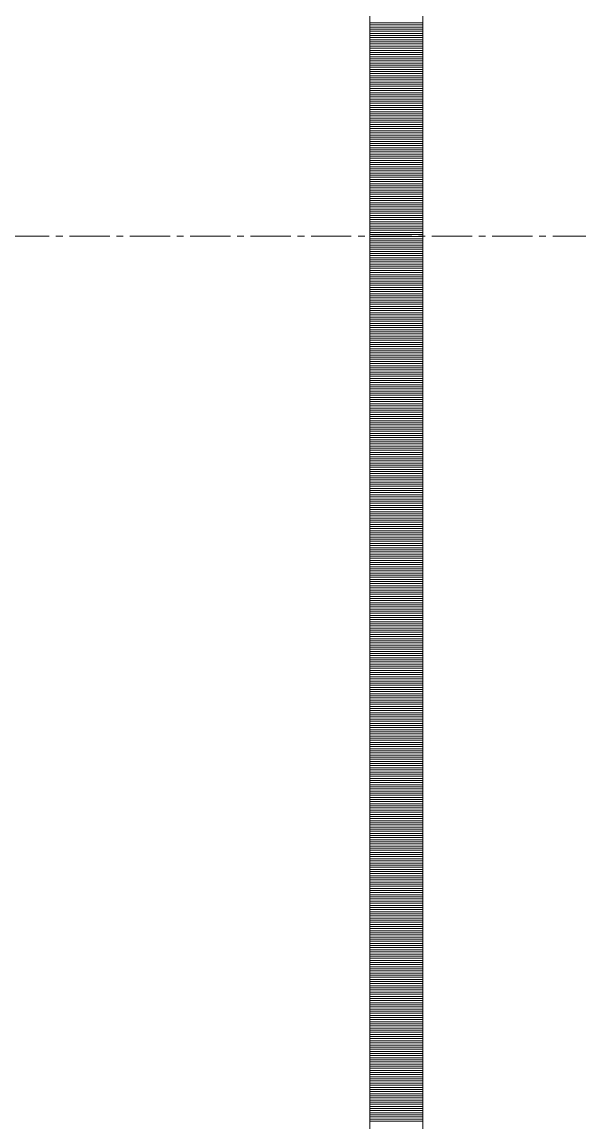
# Model space of a CAD drawing. Header units: millimetres. Extents: x 470010 to 1231400, y -134005 to 421770.
# Drawn here: x 672354 to 672617, y -72730 to -72210 of the extents above; entities that cross this region are included whole.
import ezdxf
from ezdxf.enums import TextEntityAlignment as Align

# ---------------------------------------------------------------- set-up
doc = ezdxf.new("R2010")
doc.units = ezdxf.units.MM
doc.linetypes.add('CENTER2', pattern=[28.575, 19.05, -3.175, 3.175, -3.175])
doc.linetypes.add('DASHED', pattern=[19.05, 12.7, -6.35])
doc.layers.get('Defpoints').update_dxf_attribs({"color": 140})
doc.layers.add('АР_Делит', color=120, linetype='Continuous', lineweight=0, plot=False)
doc.layers.add('АР_Тонкая', color=254, linetype='Continuous', lineweight=5)
doc.layers.add('АР_Штриховка', color=8, linetype='Continuous', lineweight=0)
doc.layers.add('РД_Оси_100', color=7, linetype='Continuous', lineweight=0, true_color=0x525252)
doc.styles.add('style1', font='ARIALN.TTF')

# ---------------------------------------------------------------- blocks, each defined once
blk = doc.blocks.new('СОШ_2200_АР_ОСИ_М100_28.05.24')
at = {"layer": 'АР_Делит', "color": 251, "linetype": 'DASHED', "true_color": 0x636466}
blk.add_lwpolyline([(114955, 135155), (114955, -355), (93595.036, -355), (93595.036, 13855), (94145, 13855), (94145, 68320), (66055, 68320), (66055, 13857.73), (83455, 13857.73), (83455, -355), (45245, -355), (45245, 13145), (44695, 13145), (44695, 26755), (45245, 26755), (45245, 68320), (20455, 68320), (20455, 26755), (27955, 26755), (27955, 13145), (-355, 13145), (-355, 100855)], dxfattribs=at)
at = {"layer": 'РД_Оси_100', "color": 251, "linetype": 'CENTER2', "true_color": 0x636466}
blk.add_line((-5954.958, 21300), (29555, 21300), dxfattribs=at)
blk = doc.blocks.new('A$C9108343f')
at = {"layer": 'АР_Тонкая', "color": 18, "linetype": 'Continuous', "lineweight": 5, "true_color": 0x000000}
for p, q in [((6799.96, 97555), (6799.96, 21355)), ((6824.96, 97555), (6824.96, 21355)), ((6824.96, 21355), (6824.96, 97555))]:
    blk.add_line(p, q, dxfattribs=at)
at = {"layer": 'АР_Штриховка', "color": 18, "linetype": 'Continuous', "lineweight": 0, "true_color": 0x000000}
for p, q in [((6799.96, 28155.75), (6824.96, 28155.75)), ((6799.96, 28154.75), (6824.96, 28154.75)), ((6799.96, 28153.75), (6824.96, 28153.75)), ((6799.96, 28152.75), (6824.96, 28152.75)), ((6799.96, 28151.75), (6824.96, 28151.75)), ((6799.96, 28150.75), (6824.96, 28150.75)), ((6799.96, 28149.75), (6824.96, 28149.75)), ((6799.96, 28148.75), (6824.96, 28148.75)), ((6799.96, 28147.75), (6824.96, 28147.75)), ((6799.96, 28146.75), (6824.96, 28146.75)), ((6799.96, 28145.75), (6824.96, 28145.75)), ((6799.96, 28144.75), (6824.96, 28144.75)), ((6799.96, 28143.75), (6824.96, 28143.75)), ((6799.96, 28142.75), (6824.96, 28142.75)), ((6799.96, 28141.75), (6824.96, 28141.75)), ((6799.96, 28140.75), (6824.96, 28140.75)), ((6799.96, 28139.75), (6824.96, 28139.75)), ((6799.96, 28138.75), (6824.96, 28138.75)), ((6799.96, 28137.75), (6824.96, 28137.75)), ((6799.96, 28136.75), (6824.96, 28136.75)), ((6799.96, 28135.75), (6824.96, 28135.75)), ((6799.96, 28134.75), (6824.96, 28134.75)), ((6799.96, 28133.75), (6824.96, 28133.75)), ((6799.96, 28132.75), (6824.96, 28132.75)), ((6799.96, 28131.75), (6824.96, 28131.75)), ((6799.96, 28130.75), (6824.96, 28130.75)), ((6799.96, 28129.75), (6824.96, 28129.75)), ((6799.96, 28128.75), (6824.96, 28128.75)), ((6799.96, 28127.75), (6824.96, 28127.75)), ((6799.96, 28126.75), (6824.96, 28126.75)), ((6799.96, 28125.75), (6824.96, 28125.75)), ((6799.96, 28124.75), (6824.96, 28124.75)), ((6799.96, 28123.75), (6824.96, 28123.75)), ((6799.96, 28122.75), (6824.96, 28122.75)), ((6799.96, 28121.75), (6824.96, 28121.75)), ((6799.96, 28120.75), (6824.96, 28120.75)), ((6799.96, 28119.75), (6824.96, 28119.75)), ((6799.96, 28118.75), (6824.96, 28118.75)), ((6799.96, 28117.75), (6824.96, 28117.75)), ((6799.96, 28116.75), (6824.96, 28116.75)), ((6799.96, 28115.75), (6824.96, 28115.75)), ((6799.96, 28114.75), (6824.96, 28114.75)), ((6799.96, 28113.75), (6824.96, 28113.75)), ((6799.96, 28112.75), (6824.96, 28112.75)), ((6799.96, 28111.75), (6824.96, 28111.75)), ((6799.96, 28110.75), (6824.96, 28110.75)), ((6799.96, 28109.75), (6824.96, 28109.75)), ((6799.96, 28108.75), (6824.96, 28108.75)), ((6799.96, 28107.75), (6824.96, 28107.75)), ((6799.96, 28106.75), (6824.96, 28106.75)), ((6799.96, 28105.75), (6824.96, 28105.75)), ((6799.96, 28104.75), (6824.96, 28104.75)), ((6799.96, 28103.75), (6824.96, 28103.75)), ((6799.96, 28102.75), (6824.96, 28102.75)), ((6799.96, 28101.75), (6824.96, 28101.75)), ((6799.96, 28100.75), (6824.96, 28100.75)), ((6799.96, 28099.75), (6824.96, 28099.75)), ((6799.96, 28098.75), (6824.96, 28098.75)), ((6799.96, 28097.75), (6824.96, 28097.75)), ((6799.96, 28096.75), (6824.96, 28096.75)), ((6799.96, 28095.75), (6824.96, 28095.75)), ((6799.96, 28094.75), (6824.96, 28094.75)), ((6799.96, 28093.75), (6824.96, 28093.75)), ((6799.96, 28092.75), (6824.96, 28092.75)), ((6799.96, 28091.75), (6824.96, 28091.75)), ((6799.96, 28090.75), (6824.96, 28090.75)), ((6799.96, 28089.75), (6824.96, 28089.75)), ((6799.96, 28088.75), (6824.96, 28088.75)), ((6799.96, 28087.75), (6824.96, 28087.75)), ((6799.96, 28086.75), (6824.96, 28086.75)), ((6799.96, 28085.75), (6824.96, 28085.75)), ((6799.96, 28084.75), (6824.96, 28084.75)), ((6799.96, 28083.75), (6824.96, 28083.75)), ((6799.96, 28082.75), (6824.96, 28082.75)), ((6799.96, 28081.75), (6824.96, 28081.75)), ((6799.96, 28080.75), (6824.96, 28080.75)), ((6799.96, 28079.75), (6824.96, 28079.75)), ((6799.96, 28078.75), (6824.96, 28078.75)), ((6799.96, 28077.75), (6824.96, 28077.75)), ((6799.96, 28076.75), (6824.96, 28076.75)), ((6799.96, 28075.75), (6824.96, 28075.75)), ((6799.96, 28074.75), (6824.96, 28074.75)), ((6799.96, 28073.75), (6824.96, 28073.75)), ((6799.96, 28072.75), (6824.96, 28072.75)), ((6799.96, 28071.75), (6824.96, 28071.75)), ((6799.96, 28070.75), (6824.96, 28070.75)), ((6799.96, 28069.75), (6824.96, 28069.75)), ((6799.96, 28068.75), (6824.96, 28068.75)), ((6799.96, 28067.75), (6824.96, 28067.75)), ((6799.96, 28066.75), (6824.96, 28066.75)), ((6799.96, 28065.75), (6824.96, 28065.75)), ((6799.96, 28064.75), (6824.96, 28064.75)), ((6799.96, 28063.75), (6824.96, 28063.75)), ((6799.96, 28062.75), (6824.96, 28062.75)), ((6799.96, 28061.75), (6824.96, 28061.75)), ((6799.96, 28060.75), (6824.96, 28060.75)), ((6799.96, 28059.75), (6824.96, 28059.75)), ((6799.96, 28058.75), (6824.96, 28058.75)), ((6799.96, 28057.75), (6824.96, 28057.75)), ((6799.96, 28056.75), (6824.96, 28056.75)), ((6799.96, 28055.75), (6824.96, 28055.75)), ((6799.96, 28054.75), (6824.96, 28054.75)), ((6799.96, 28053.75), (6824.96, 28053.75)), ((6799.96, 28052.75), (6824.96, 28052.75)), ((6799.96, 28051.75), (6824.96, 28051.75)), ((6799.96, 28050.75), (6824.96, 28050.75)), ((6799.96, 28049.75), (6824.96, 28049.75)), ((6799.96, 28048.75), (6824.96, 28048.75)), ((6799.96, 28047.75), (6824.96, 28047.75)), ((6799.96, 28046.75), (6824.96, 28046.75)), ((6799.96, 28045.75), (6824.96, 28045.75)), ((6799.96, 28044.75), (6824.96, 28044.75)), ((6799.96, 28043.75), (6824.96, 28043.75)), ((6799.96, 28042.75), (6824.96, 28042.75)), ((6799.96, 28041.75), (6824.96, 28041.75)), ((6799.96, 28040.75), (6824.96, 28040.75)), ((6799.96, 28039.75), (6824.96, 28039.75)), ((6799.96, 28038.75), (6824.96, 28038.75)), ((6799.96, 28037.75), (6824.96, 28037.75)), ((6799.96, 28036.75), (6824.96, 28036.75)), ((6799.96, 28035.75), (6824.96, 28035.75)), ((6799.96, 28034.75), (6824.96, 28034.75)), ((6799.96, 28033.75), (6824.96, 28033.75)), ((6799.96, 28032.75), (6824.96, 28032.75)), ((6799.96, 28031.75), (6824.96, 28031.75)), ((6799.96, 28030.75), (6824.96, 28030.75)), ((6799.96, 28029.75), (6824.96, 28029.75)), ((6799.96, 28028.75), (6824.96, 28028.75)), ((6799.96, 28027.75), (6824.96, 28027.75)), ((6799.96, 28026.75), (6824.96, 28026.75)), ((6799.96, 28025.75), (6824.96, 28025.75)), ((6799.96, 28024.75), (6824.96, 28024.75)), ((6799.96, 28023.75), (6824.96, 28023.75)), ((6799.96, 28022.75), (6824.96, 28022.75)), ((6799.96, 28021.75), (6824.96, 28021.75)), ((6799.96, 28020.75), (6824.96, 28020.75)), ((6799.96, 28019.75), (6824.96, 28019.75)), ((6799.96, 28018.75), (6824.96, 28018.75)), ((6799.96, 28017.75), (6824.96, 28017.75)), ((6799.96, 28016.75), (6824.96, 28016.75)), ((6799.96, 28015.75), (6824.96, 28015.75)), ((6799.96, 28014.75), (6824.96, 28014.75)), ((6799.96, 28013.75), (6824.96, 28013.75)), ((6799.96, 28012.75), (6824.96, 28012.75)), ((6799.96, 28011.75), (6824.96, 28011.75)), ((6799.96, 28010.75), (6824.96, 28010.75)), ((6799.96, 28009.75), (6824.96, 28009.75)), ((6799.96, 28008.75), (6824.96, 28008.75)), ((6799.96, 28007.75), (6824.96, 28007.75)), ((6799.96, 28006.75), (6824.96, 28006.75)), ((6799.96, 28005.75), (6824.96, 28005.75)), ((6799.96, 28004.75), (6824.96, 28004.75)), ((6799.96, 28003.75), (6824.96, 28003.75)), ((6799.96, 28002.75), (6824.96, 28002.75)), ((6799.96, 28001.75), (6824.96, 28001.75)), ((6799.96, 28000.75), (6824.96, 28000.75)), ((6799.96, 27999.75), (6824.96, 27999.75)), ((6799.96, 27998.75), (6824.96, 27998.75)), ((6799.96, 27997.75), (6824.96, 27997.75)), ((6799.96, 27996.75), (6824.96, 27996.75)), ((6799.96, 27995.75), (6824.96, 27995.75)), ((6799.96, 27994.75), (6824.96, 27994.75)), ((6799.96, 27993.75), (6824.96, 27993.75)), ((6799.96, 27992.75), (6824.96, 27992.75)), ((6799.96, 27991.75), (6824.96, 27991.75)), ((6799.96, 27990.75), (6824.96, 27990.75)), ((6799.96, 27989.75), (6824.96, 27989.75)), ((6799.96, 27988.75), (6824.96, 27988.75)), ((6799.96, 27987.75), (6824.96, 27987.75)), ((6799.96, 27986.75), (6824.96, 27986.75)), ((6799.96, 27985.75), (6824.96, 27985.75)), ((6799.96, 27984.75), (6824.96, 27984.75)), ((6799.96, 27983.75), (6824.96, 27983.75)), ((6799.96, 27982.75), (6824.96, 27982.75)), ((6799.96, 27981.75), (6824.96, 27981.75)), ((6799.96, 27980.75), (6824.96, 27980.75)), ((6799.96, 27979.75), (6824.96, 27979.75)), ((6799.96, 27978.75), (6824.96, 27978.75)), ((6799.96, 27977.75), (6824.96, 27977.75)), ((6799.96, 27976.75), (6824.96, 27976.75)), ((6799.96, 27975.75), (6824.96, 27975.75)), ((6799.96, 27974.75), (6824.96, 27974.75)), ((6799.96, 27973.75), (6824.96, 27973.75)), ((6799.96, 27972.75), (6824.96, 27972.75)), ((6799.96, 27971.75), (6824.96, 27971.75)), ((6799.96, 27970.75), (6824.96, 27970.75)), ((6799.96, 27969.75), (6824.96, 27969.75)), ((6799.96, 27968.75), (6824.96, 27968.75)), ((6799.96, 27967.75), (6824.96, 27967.75)), ((6799.96, 27966.75), (6824.96, 27966.75)), ((6799.96, 27965.75), (6824.96, 27965.75)), ((6799.96, 27964.75), (6824.96, 27964.75)), ((6799.96, 27963.75), (6824.96, 27963.75)), ((6799.96, 27962.75), (6824.96, 27962.75)), ((6799.96, 27961.75), (6824.96, 27961.75)), ((6799.96, 27960.75), (6824.96, 27960.75)), ((6799.96, 27959.75), (6824.96, 27959.75)), ((6799.96, 27958.75), (6824.96, 27958.75)), ((6799.96, 27957.75), (6824.96, 27957.75)), ((6799.96, 27956.75), (6824.96, 27956.75)), ((6799.96, 27955.75), (6824.96, 27955.75)), ((6799.96, 27954.75), (6824.96, 27954.75)), ((6799.96, 27953.75), (6824.96, 27953.75)), ((6799.96, 27952.75), (6824.96, 27952.75)), ((6799.96, 27951.75), (6824.96, 27951.75)), ((6799.96, 27950.75), (6824.96, 27950.75)), ((6799.96, 27949.75), (6824.96, 27949.75)), ((6799.96, 27948.75), (6824.96, 27948.75)), ((6799.96, 27947.75), (6824.96, 27947.75)), ((6799.96, 27946.75), (6824.96, 27946.75)), ((6799.96, 27945.75), (6824.96, 27945.75)), ((6799.96, 27944.75), (6824.96, 27944.75)), ((6799.96, 27943.75), (6824.96, 27943.75)), ((6799.96, 27942.75), (6824.96, 27942.75)), ((6799.96, 27941.75), (6824.96, 27941.75)), ((6799.96, 27940.75), (6824.96, 27940.75)), ((6799.96, 27939.75), (6824.96, 27939.75)), ((6799.96, 27938.75), (6824.96, 27938.75)), ((6799.96, 27937.75), (6824.96, 27937.75)), ((6799.96, 27936.75), (6824.96, 27936.75)), ((6799.96, 27935.75), (6824.96, 27935.75)), ((6799.96, 27934.75), (6824.96, 27934.75)), ((6799.96, 27933.75), (6824.96, 27933.75)), ((6799.96, 27932.75), (6824.96, 27932.75)), ((6799.96, 27931.75), (6824.96, 27931.75)), ((6799.96, 27930.75), (6824.96, 27930.75)), ((6799.96, 27929.75), (6824.96, 27929.75)), ((6799.96, 27928.75), (6824.96, 27928.75)), ((6799.96, 27927.75), (6824.96, 27927.75)), ((6799.96, 27926.75), (6824.96, 27926.75)), ((6799.96, 27925.75), (6824.96, 27925.75)), ((6799.96, 27924.75), (6824.96, 27924.75)), ((6799.96, 27923.75), (6824.96, 27923.75)), ((6799.96, 27922.75), (6824.96, 27922.75)), ((6799.96, 27921.75), (6824.96, 27921.75)), ((6799.96, 27920.75), (6824.96, 27920.75)), ((6799.96, 27919.75), (6824.96, 27919.75)), ((6799.96, 27918.75), (6824.96, 27918.75)), ((6799.96, 27917.75), (6824.96, 27917.75)), ((6799.96, 27916.75), (6824.96, 27916.75)), ((6799.96, 27915.75), (6824.96, 27915.75)), ((6799.96, 27914.75), (6824.96, 27914.75)), ((6799.96, 27913.75), (6824.96, 27913.75)), ((6799.96, 27912.75), (6824.96, 27912.75)), ((6799.96, 27911.75), (6824.96, 27911.75)), ((6799.96, 27910.75), (6824.96, 27910.75)), ((6799.96, 27909.75), (6824.96, 27909.75)), ((6799.96, 27908.75), (6824.96, 27908.75)), ((6799.96, 27907.75), (6824.96, 27907.75)), ((6799.96, 27906.75), (6824.96, 27906.75)), ((6799.96, 27905.75), (6824.96, 27905.75)), ((6799.96, 27904.75), (6824.96, 27904.75)), ((6799.96, 27903.75), (6824.96, 27903.75)), ((6799.96, 27902.75), (6824.96, 27902.75)), ((6799.96, 27901.75), (6824.96, 27901.75)), ((6799.96, 27900.75), (6824.96, 27900.75)), ((6799.96, 27899.75), (6824.96, 27899.75)), ((6799.96, 27898.75), (6824.96, 27898.75)), ((6799.96, 27897.75), (6824.96, 27897.75)), ((6799.96, 27896.75), (6824.96, 27896.75)), ((6799.96, 27895.75), (6824.96, 27895.75)), ((6799.96, 27894.75), (6824.96, 27894.75)), ((6799.96, 27893.75), (6824.96, 27893.75)), ((6799.96, 27892.75), (6824.96, 27892.75)), ((6799.96, 27891.75), (6824.96, 27891.75)), ((6799.96, 27890.75), (6824.96, 27890.75)), ((6799.96, 27889.75), (6824.96, 27889.75)), ((6799.96, 27888.75), (6824.96, 27888.75)), ((6799.96, 27887.75), (6824.96, 27887.75)), ((6799.96, 27886.75), (6824.96, 27886.75)), ((6799.96, 27885.75), (6824.96, 27885.75)), ((6799.96, 27884.75), (6824.96, 27884.75)), ((6799.96, 27883.75), (6824.96, 27883.75)), ((6799.96, 27882.75), (6824.96, 27882.75)), ((6799.96, 27881.75), (6824.96, 27881.75)), ((6799.96, 27880.75), (6824.96, 27880.75)), ((6799.96, 27879.75), (6824.96, 27879.75)), ((6799.96, 27878.75), (6824.96, 27878.75)), ((6799.96, 27877.75), (6824.96, 27877.75)), ((6799.96, 27876.75), (6824.96, 27876.75)), ((6799.96, 27875.75), (6824.96, 27875.75)), ((6799.96, 27874.75), (6824.96, 27874.75)), ((6799.96, 27873.75), (6824.96, 27873.75)), ((6799.96, 27872.75), (6824.96, 27872.75)), ((6799.96, 27871.75), (6824.96, 27871.75)), ((6799.96, 27870.75), (6824.96, 27870.75)), ((6799.96, 27869.75), (6824.96, 27869.75)), ((6799.96, 27868.75), (6824.96, 27868.75)), ((6799.96, 27867.75), (6824.96, 27867.75)), ((6799.96, 27866.75), (6824.96, 27866.75)), ((6799.96, 27865.75), (6824.96, 27865.75)), ((6799.96, 27864.75), (6824.96, 27864.75)), ((6799.96, 27863.75), (6824.96, 27863.75)), ((6799.96, 27862.75), (6824.96, 27862.75)), ((6799.96, 27861.75), (6824.96, 27861.75)), ((6799.96, 27860.75), (6824.96, 27860.75)), ((6799.96, 27859.75), (6824.96, 27859.75)), ((6799.96, 27858.75), (6824.96, 27858.75)), ((6799.96, 27857.75), (6824.96, 27857.75)), ((6799.96, 27856.75), (6824.96, 27856.75)), ((6799.96, 27855.75), (6824.96, 27855.75)), ((6799.96, 27854.75), (6824.96, 27854.75)), ((6799.96, 27853.75), (6824.96, 27853.75)), ((6799.96, 27852.75), (6824.96, 27852.75)), ((6799.96, 27851.75), (6824.96, 27851.75)), ((6799.96, 27850.75), (6824.96, 27850.75)), ((6799.96, 27849.75), (6824.96, 27849.75)), ((6799.96, 27848.75), (6824.96, 27848.75)), ((6799.96, 27847.75), (6824.96, 27847.75)), ((6799.96, 27846.75), (6824.96, 27846.75)), ((6799.96, 27845.75), (6824.96, 27845.75)), ((6799.96, 27844.75), (6824.96, 27844.75)), ((6799.96, 27843.75), (6824.96, 27843.75)), ((6799.96, 27842.75), (6824.96, 27842.75)), ((6799.96, 27841.75), (6824.96, 27841.75)), ((6799.96, 27840.75), (6824.96, 27840.75)), ((6799.96, 27839.75), (6824.96, 27839.75)), ((6799.96, 27838.75), (6824.96, 27838.75)), ((6799.96, 27837.75), (6824.96, 27837.75)), ((6799.96, 27836.75), (6824.96, 27836.75)), ((6799.96, 27835.75), (6824.96, 27835.75)), ((6799.96, 27834.75), (6824.96, 27834.75)), ((6799.96, 27833.75), (6824.96, 27833.75)), ((6799.96, 27832.75), (6824.96, 27832.75)), ((6799.96, 27831.75), (6824.96, 27831.75)), ((6799.96, 27830.75), (6824.96, 27830.75)), ((6799.96, 27829.75), (6824.96, 27829.75)), ((6799.96, 27828.75), (6824.96, 27828.75)), ((6799.96, 27827.75), (6824.96, 27827.75)), ((6799.96, 27826.75), (6824.96, 27826.75)), ((6799.96, 27825.75), (6824.96, 27825.75)), ((6799.96, 27824.75), (6824.96, 27824.75)), ((6799.96, 27823.75), (6824.96, 27823.75)), ((6799.96, 27822.75), (6824.96, 27822.75)), ((6799.96, 27821.75), (6824.96, 27821.75)), ((6799.96, 27820.75), (6824.96, 27820.75)), ((6799.96, 27819.75), (6824.96, 27819.75)), ((6799.96, 27818.75), (6824.96, 27818.75)), ((6799.96, 27817.75), (6824.96, 27817.75)), ((6799.96, 27816.75), (6824.96, 27816.75)), ((6799.96, 27815.75), (6824.96, 27815.75)), ((6799.96, 27814.75), (6824.96, 27814.75)), ((6799.96, 27813.75), (6824.96, 27813.75)), ((6799.96, 27812.75), (6824.96, 27812.75)), ((6799.96, 27811.75), (6824.96, 27811.75)), ((6799.96, 27810.75), (6824.96, 27810.75)), ((6799.96, 27809.75), (6824.96, 27809.75)), ((6799.96, 27808.75), (6824.96, 27808.75)), ((6799.96, 27807.75), (6824.96, 27807.75)), ((6799.96, 27806.75), (6824.96, 27806.75)), ((6799.96, 27805.75), (6824.96, 27805.75)), ((6799.96, 27804.75), (6824.96, 27804.75)), ((6799.96, 27803.75), (6824.96, 27803.75)), ((6799.96, 27802.75), (6824.96, 27802.75)), ((6799.96, 27801.75), (6824.96, 27801.75)), ((6799.96, 27800.75), (6824.96, 27800.75)), ((6799.96, 27799.75), (6824.96, 27799.75)), ((6799.96, 27798.75), (6824.96, 27798.75)), ((6799.96, 27797.75), (6824.96, 27797.75)), ((6799.96, 27796.75), (6824.96, 27796.75)), ((6799.96, 27795.75), (6824.96, 27795.75)), ((6799.96, 27794.75), (6824.96, 27794.75)), ((6799.96, 27793.75), (6824.96, 27793.75)), ((6799.96, 27792.75), (6824.96, 27792.75)), ((6799.96, 27791.75), (6824.96, 27791.75)), ((6799.96, 27790.75), (6824.96, 27790.75)), ((6799.96, 27789.75), (6824.96, 27789.75)), ((6799.96, 27788.75), (6824.96, 27788.75)), ((6799.96, 27787.75), (6824.96, 27787.75)), ((6799.96, 27786.75), (6824.96, 27786.75)), ((6799.96, 27785.75), (6824.96, 27785.75)), ((6799.96, 27784.75), (6824.96, 27784.75)), ((6799.96, 27783.75), (6824.96, 27783.75)), ((6799.96, 27782.75), (6824.96, 27782.75)), ((6799.96, 27781.75), (6824.96, 27781.75)), ((6799.96, 27780.75), (6824.96, 27780.75)), ((6799.96, 27779.75), (6824.96, 27779.75)), ((6799.96, 27778.75), (6824.96, 27778.75)), ((6799.96, 27777.75), (6824.96, 27777.75)), ((6799.96, 27776.75), (6824.96, 27776.75)), ((6799.96, 27775.75), (6824.96, 27775.75)), ((6799.96, 27774.75), (6824.96, 27774.75)), ((6799.96, 27773.75), (6824.96, 27773.75)), ((6799.96, 27772.75), (6824.96, 27772.75)), ((6799.96, 27771.75), (6824.96, 27771.75)), ((6799.96, 27770.75), (6824.96, 27770.75)), ((6799.96, 27769.75), (6824.96, 27769.75)), ((6799.96, 27768.75), (6824.96, 27768.75)), ((6799.96, 27767.75), (6824.96, 27767.75)), ((6799.96, 27766.75), (6824.96, 27766.75)), ((6799.96, 27765.75), (6824.96, 27765.75)), ((6799.96, 27764.75), (6824.96, 27764.75)), ((6799.96, 27763.75), (6824.96, 27763.75)), ((6799.96, 27762.75), (6824.96, 27762.75)), ((6799.96, 27761.75), (6824.96, 27761.75)), ((6799.96, 27760.75), (6824.96, 27760.75)), ((6799.96, 27759.75), (6824.96, 27759.75)), ((6799.96, 27758.75), (6824.96, 27758.75)), ((6799.96, 27757.75), (6824.96, 27757.75)), ((6799.96, 27756.75), (6824.96, 27756.75)), ((6799.96, 27755.75), (6824.96, 27755.75)), ((6799.96, 27754.75), (6824.96, 27754.75)), ((6799.96, 27753.75), (6824.96, 27753.75)), ((6799.96, 27752.75), (6824.96, 27752.75)), ((6799.96, 27751.75), (6824.96, 27751.75)), ((6799.96, 27750.75), (6824.96, 27750.75)), ((6799.96, 27749.75), (6824.96, 27749.75)), ((6799.96, 27748.75), (6824.96, 27748.75)), ((6799.96, 27747.75), (6824.96, 27747.75)), ((6799.96, 27746.75), (6824.96, 27746.75)), ((6799.96, 27745.75), (6824.96, 27745.75)), ((6799.96, 27744.75), (6824.96, 27744.75)), ((6799.96, 27743.75), (6824.96, 27743.75)), ((6799.96, 27742.75), (6824.96, 27742.75)), ((6799.96, 27741.75), (6824.96, 27741.75)), ((6799.96, 27740.75), (6824.96, 27740.75)), ((6799.96, 27739.75), (6824.96, 27739.75)), ((6799.96, 27738.75), (6824.96, 27738.75)), ((6799.96, 27737.75), (6824.96, 27737.75)), ((6799.96, 27736.75), (6824.96, 27736.75)), ((6799.96, 27735.75), (6824.96, 27735.75)), ((6799.96, 27734.75), (6824.96, 27734.75)), ((6799.96, 27733.75), (6824.96, 27733.75)), ((6799.96, 27732.75), (6824.96, 27732.75)), ((6799.96, 27731.75), (6824.96, 27731.75)), ((6799.96, 27730.75), (6824.96, 27730.75)), ((6799.96, 27729.75), (6824.96, 27729.75)), ((6799.96, 27728.75), (6824.96, 27728.75)), ((6799.96, 27727.75), (6824.96, 27727.75)), ((6799.96, 27726.75), (6824.96, 27726.75)), ((6799.96, 27725.75), (6824.96, 27725.75)), ((6799.96, 27724.75), (6824.96, 27724.75)), ((6799.96, 27723.75), (6824.96, 27723.75)), ((6799.96, 27722.75), (6824.96, 27722.75)), ((6799.96, 27721.75), (6824.96, 27721.75)), ((6799.96, 27720.75), (6824.96, 27720.75)), ((6799.96, 27719.75), (6824.96, 27719.75)), ((6799.96, 27718.75), (6824.96, 27718.75)), ((6799.96, 27717.75), (6824.96, 27717.75)), ((6799.96, 27716.75), (6824.96, 27716.75)), ((6799.96, 27715.75), (6824.96, 27715.75)), ((6799.96, 27714.75), (6824.96, 27714.75)), ((6799.96, 27713.75), (6824.96, 27713.75)), ((6799.96, 27712.75), (6824.96, 27712.75)), ((6799.96, 27711.75), (6824.96, 27711.75)), ((6799.96, 27710.75), (6824.96, 27710.75)), ((6799.96, 27709.75), (6824.96, 27709.75)), ((6799.96, 27708.75), (6824.96, 27708.75)), ((6799.96, 27707.75), (6824.96, 27707.75)), ((6799.96, 27706.75), (6824.96, 27706.75)), ((6799.96, 27705.75), (6824.96, 27705.75)), ((6799.96, 27704.75), (6824.96, 27704.75)), ((6799.96, 27703.75), (6824.96, 27703.75)), ((6799.96, 27702.75), (6824.96, 27702.75)), ((6799.96, 27701.75), (6824.96, 27701.75)), ((6799.96, 27700.75), (6824.96, 27700.75)), ((6799.96, 27699.75), (6824.96, 27699.75)), ((6799.96, 27698.75), (6824.96, 27698.75)), ((6799.96, 27697.75), (6824.96, 27697.75)), ((6799.96, 27696.75), (6824.96, 27696.75)), ((6799.96, 27695.75), (6824.96, 27695.75)), ((6799.96, 27694.75), (6824.96, 27694.75)), ((6799.96, 27693.75), (6824.96, 27693.75)), ((6799.96, 27692.75), (6824.96, 27692.75)), ((6799.96, 27691.75), (6824.96, 27691.75)), ((6799.96, 27690.75), (6824.96, 27690.75)), ((6799.96, 27689.75), (6824.96, 27689.75)), ((6799.96, 27688.75), (6824.96, 27688.75)), ((6799.96, 27687.75), (6824.96, 27687.75)), ((6799.96, 27686.75), (6824.96, 27686.75)), ((6799.96, 27685.75), (6824.96, 27685.75)), ((6799.96, 27684.75), (6824.96, 27684.75)), ((6799.96, 27683.75), (6824.96, 27683.75)), ((6799.96, 27682.75), (6824.96, 27682.75)), ((6799.96, 27681.75), (6824.96, 27681.75)), ((6799.96, 27680.75), (6824.96, 27680.75)), ((6799.96, 27679.75), (6824.96, 27679.75)), ((6799.96, 27678.75), (6824.96, 27678.75)), ((6799.96, 27677.75), (6824.96, 27677.75)), ((6799.96, 27676.75), (6824.96, 27676.75)), ((6799.96, 27675.75), (6824.96, 27675.75)), ((6799.96, 27674.75), (6824.96, 27674.75)), ((6799.96, 27673.75), (6824.96, 27673.75)), ((6799.96, 27672.75), (6824.96, 27672.75)), ((6799.96, 27671.75), (6824.96, 27671.75)), ((6799.96, 27670.75), (6824.96, 27670.75)), ((6799.96, 27669.75), (6824.96, 27669.75)), ((6799.96, 27668.75), (6824.96, 27668.75)), ((6799.96, 27667.75), (6824.96, 27667.75)), ((6799.96, 27666.75), (6824.96, 27666.75)), ((6799.96, 27665.75), (6824.96, 27665.75)), ((6799.96, 27664.75), (6824.96, 27664.75)), ((6799.96, 27663.75), (6824.96, 27663.75)), ((6799.96, 27662.75), (6824.96, 27662.75)), ((6799.96, 27661.75), (6824.96, 27661.75)), ((6799.96, 27660.75), (6824.96, 27660.75)), ((6799.96, 27659.75), (6824.96, 27659.75)), ((6799.96, 27658.75), (6824.96, 27658.75)), ((6799.96, 27657.75), (6824.96, 27657.75)), ((6799.96, 27656.75), (6824.96, 27656.75)), ((6799.96, 27655.75), (6824.96, 27655.75)), ((6799.96, 27654.75), (6824.96, 27654.75)), ((6799.96, 27653.75), (6824.96, 27653.75)), ((6799.96, 27652.75), (6824.96, 27652.75)), ((6799.96, 27651.75), (6824.96, 27651.75)), ((6799.96, 27650.75), (6824.96, 27650.75)), ((6799.96, 27649.75), (6824.96, 27649.75)), ((6799.96, 27648.75), (6824.96, 27648.75)), ((6799.96, 27647.75), (6824.96, 27647.75)), ((6799.96, 27646.75), (6824.96, 27646.75)), ((6799.96, 27645.75), (6824.96, 27645.75)), ((6799.96, 27644.75), (6824.96, 27644.75)), ((6799.96, 27643.75), (6824.96, 27643.75)), ((6799.96, 27642.75), (6824.96, 27642.75)), ((6799.96, 27641.75), (6824.96, 27641.75)), ((6799.96, 27640.75), (6824.96, 27640.75)), ((6799.96, 27639.75), (6824.96, 27639.75)), ((6799.96, 27638.75), (6824.96, 27638.75)), ((6799.96, 27637.75), (6824.96, 27637.75)), ((6799.96, 27636.75), (6824.96, 27636.75))]:
    blk.add_line(p, q, dxfattribs=at)
at = {"layer": 'РД_Оси_100'}
blk.add_blockref('СОШ_2200_АР_ОСИ_М100_28.05.24', (7154.96, 6755), dxfattribs=at)
at = {"layer": 'Defpoints', "color": 18, "true_color": 0x000000, "style": 'style1'}
for p in [(143949.34, 316089.12), (143974.98, 281639.5), (143890.4, 273244.71), (143839.99, 264276.81), (143967.75, 254892.38), (12251.96, 104178.14), (12382.58, 96023.14)]:
    blk.add_attdef('АР-ПОМЕЩЕНИЕ:НАИМЕНОВАНИЕ', text='', height=100, dxfattribs=at).set_placement(p, align=Align.MIDDLE)
at = {"layer": 'Defpoints', "color": 18, "true_color": 0x000000, "style": 'style1', "flags": 8}
for p in [(143951.3, 279099.09), (143848.34, 269251.11), (143875.33, 260094.25), (144049.74, 250824.7), (163419.28, 238153.36), (155897.46, 237965.97), (183037.2, 237965.97), (143342.94, 237876.19)]:
    blk.add_attdef('АР-ПОМЕЩЕНИЕ:НАИМЕНОВАНИЕ', text='', height=100, dxfattribs=at).set_placement(p, align=Align.MIDDLE)

msp = doc.modelspace()

# ---------------------------------------------------------------- linework, layer by layer
at = {"layer": 'АР_Тонкая', "color": 18, "linetype": 'Continuous', "lineweight": 5, "true_color": 0x000000}
for p, q in [((672518.57, -2811.242), (672518.57, -79011.242)), ((672543.57, -2811.242), (672543.57, -79011.242)), ((672543.57, -79011.242), (672543.57, -2811.242))]:
    msp.add_line(p, q, dxfattribs=at)
at = {"layer": 'АР_Штриховка', "color": 18, "linetype": 'Continuous', "lineweight": 0, "true_color": 0x000000}
for p, q in [((672518.57, -72210.492), (672543.57, -72210.492)), ((672518.57, -72211.492), (672543.57, -72211.492)), ((672518.57, -72212.492), (672543.57, -72212.492)), ((672518.57, -72213.492), (672543.57, -72213.492)), ((672518.57, -72214.492), (672543.57, -72214.492)), ((672518.57, -72215.492), (672543.57, -72215.492)), ((672518.57, -72216.492), (672543.57, -72216.492)), ((672518.57, -72217.492), (672543.57, -72217.492)), ((672518.57, -72218.492), (672543.57, -72218.492)), ((672518.57, -72219.492), (672543.57, -72219.492)), ((672518.57, -72220.492), (672543.57, -72220.492)), ((672518.57, -72221.492), (672543.57, -72221.492)), ((672518.57, -72222.492), (672543.57, -72222.492)), ((672518.57, -72223.492), (672543.57, -72223.492)), ((672518.57, -72224.492), (672543.57, -72224.492)), ((672518.57, -72225.492), (672543.57, -72225.492)), ((672518.57, -72226.492), (672543.57, -72226.492)), ((672518.57, -72227.492), (672543.57, -72227.492)), ((672518.57, -72228.492), (672543.57, -72228.492)), ((672518.57, -72229.492), (672543.57, -72229.492)), ((672518.57, -72230.492), (672543.57, -72230.492)), ((672518.57, -72231.492), (672543.57, -72231.492)), ((672518.57, -72232.492), (672543.57, -72232.492)), ((672518.57, -72233.492), (672543.57, -72233.492)), ((672518.57, -72234.492), (672543.57, -72234.492)), ((672518.57, -72235.492), (672543.57, -72235.492)), ((672518.57, -72236.492), (672543.57, -72236.492)), ((672518.57, -72237.492), (672543.57, -72237.492)), ((672518.57, -72238.492), (672543.57, -72238.492)), ((672518.57, -72239.492), (672543.57, -72239.492)), ((672518.57, -72240.492), (672543.57, -72240.492)), ((672518.57, -72241.492), (672543.57, -72241.492)), ((672518.57, -72242.492), (672543.57, -72242.492)), ((672518.57, -72243.492), (672543.57, -72243.492)), ((672518.57, -72244.492), (672543.57, -72244.492)), ((672518.57, -72245.492), (672543.57, -72245.492)), ((672518.57, -72246.492), (672543.57, -72246.492)), ((672518.57, -72247.492), (672543.57, -72247.492)), ((672518.57, -72248.492), (672543.57, -72248.492)), ((672518.57, -72249.492), (672543.57, -72249.492)), ((672518.57, -72250.492), (672543.57, -72250.492)), ((672518.57, -72251.492), (672543.57, -72251.492)), ((672518.57, -72252.492), (672543.57, -72252.492)), ((672518.57, -72253.492), (672543.57, -72253.492)), ((672518.57, -72254.492), (672543.57, -72254.492)), ((672518.57, -72255.492), (672543.57, -72255.492)), ((672518.57, -72256.492), (672543.57, -72256.492)), ((672518.57, -72257.492), (672543.57, -72257.492)), ((672518.57, -72258.492), (672543.57, -72258.492)), ((672518.57, -72259.492), (672543.57, -72259.492)), ((672518.57, -72260.492), (672543.57, -72260.492)), ((672518.57, -72261.492), (672543.57, -72261.492)), ((672518.57, -72262.492), (672543.57, -72262.492)), ((672518.57, -72263.492), (672543.57, -72263.492)), ((672518.57, -72264.492), (672543.57, -72264.492)), ((672518.57, -72265.492), (672543.57, -72265.492)), ((672518.57, -72266.492), (672543.57, -72266.492)), ((672518.57, -72267.492), (672543.57, -72267.492)), ((672518.57, -72268.492), (672543.57, -72268.492)), ((672518.57, -72269.492), (672543.57, -72269.492)), ((672518.57, -72270.492), (672543.57, -72270.492)), ((672518.57, -72271.492), (672543.57, -72271.492)), ((672518.57, -72272.492), (672543.57, -72272.492)), ((672518.57, -72273.492), (672543.57, -72273.492)), ((672518.57, -72274.492), (672543.57, -72274.492)), ((672518.57, -72275.492), (672543.57, -72275.492)), ((672518.57, -72276.492), (672543.57, -72276.492)), ((672518.57, -72277.492), (672543.57, -72277.492)), ((672518.57, -72278.492), (672543.57, -72278.492)), ((672518.57, -72279.492), (672543.57, -72279.492)), ((672518.57, -72280.492), (672543.57, -72280.492)), ((672518.57, -72281.492), (672543.57, -72281.492)), ((672518.57, -72282.492), (672543.57, -72282.492)), ((672518.57, -72283.492), (672543.57, -72283.492)), ((672518.57, -72284.492), (672543.57, -72284.492)), ((672518.57, -72285.492), (672543.57, -72285.492)), ((672518.57, -72286.492), (672543.57, -72286.492)), ((672518.57, -72287.492), (672543.57, -72287.492)), ((672518.57, -72288.492), (672543.57, -72288.492)), ((672518.57, -72289.492), (672543.57, -72289.492)), ((672518.57, -72290.492), (672543.57, -72290.492)), ((672518.57, -72291.492), (672543.57, -72291.492)), ((672518.57, -72292.492), (672543.57, -72292.492)), ((672518.57, -72293.492), (672543.57, -72293.492)), ((672518.57, -72294.492), (672543.57, -72294.492)), ((672518.57, -72295.492), (672543.57, -72295.492)), ((672518.57, -72296.492), (672543.57, -72296.492)), ((672518.57, -72297.492), (672543.57, -72297.492)), ((672518.57, -72298.492), (672543.57, -72298.492)), ((672518.57, -72299.492), (672543.57, -72299.492)), ((672518.57, -72300.492), (672543.57, -72300.492)), ((672518.57, -72301.492), (672543.57, -72301.492)), ((672518.57, -72302.492), (672543.57, -72302.492)), ((672518.57, -72303.492), (672543.57, -72303.492)), ((672518.57, -72304.492), (672543.57, -72304.492)), ((672518.57, -72305.492), (672543.57, -72305.492)), ((672518.57, -72306.492), (672543.57, -72306.492)), ((672518.57, -72307.492), (672543.57, -72307.492)), ((672518.57, -72308.492), (672543.57, -72308.492)), ((672518.57, -72309.492), (672543.57, -72309.492)), ((672518.57, -72310.492), (672543.57, -72310.492)), ((672518.57, -72311.492), (672543.57, -72311.492)), ((672518.57, -72312.492), (672543.57, -72312.492)), ((672518.57, -72313.492), (672543.57, -72313.492)), ((672518.57, -72314.492), (672543.57, -72314.492)), ((672518.57, -72315.492), (672543.57, -72315.492)), ((672518.57, -72316.492), (672543.57, -72316.492)), ((672518.57, -72317.492), (672543.57, -72317.492)), ((672518.57, -72318.492), (672543.57, -72318.492)), ((672518.57, -72319.492), (672543.57, -72319.492)), ((672518.57, -72320.492), (672543.57, -72320.492)), ((672518.57, -72321.492), (672543.57, -72321.492)), ((672518.57, -72322.492), (672543.57, -72322.492)), ((672518.57, -72323.492), (672543.57, -72323.492)), ((672518.57, -72324.492), (672543.57, -72324.492)), ((672518.57, -72325.492), (672543.57, -72325.492)), ((672518.57, -72326.492), (672543.57, -72326.492)), ((672518.57, -72327.492), (672543.57, -72327.492)), ((672518.57, -72328.492), (672543.57, -72328.492)), ((672518.57, -72329.492), (672543.57, -72329.492)), ((672518.57, -72330.492), (672543.57, -72330.492)), ((672518.57, -72331.492), (672543.57, -72331.492)), ((672518.57, -72332.492), (672543.57, -72332.492)), ((672518.57, -72333.492), (672543.57, -72333.492)), ((672518.57, -72334.492), (672543.57, -72334.492)), ((672518.57, -72335.492), (672543.57, -72335.492)), ((672518.57, -72336.492), (672543.57, -72336.492)), ((672518.57, -72337.492), (672543.57, -72337.492)), ((672518.57, -72338.492), (672543.57, -72338.492)), ((672518.57, -72339.492), (672543.57, -72339.492)), ((672518.57, -72340.492), (672543.57, -72340.492)), ((672518.57, -72341.492), (672543.57, -72341.492)), ((672518.57, -72342.492), (672543.57, -72342.492)), ((672518.57, -72343.492), (672543.57, -72343.492)), ((672518.57, -72344.492), (672543.57, -72344.492)), ((672518.57, -72345.492), (672543.57, -72345.492)), ((672518.57, -72346.492), (672543.57, -72346.492)), ((672518.57, -72347.492), (672543.57, -72347.492)), ((672518.57, -72348.492), (672543.57, -72348.492)), ((672518.57, -72349.492), (672543.57, -72349.492)), ((672518.57, -72350.492), (672543.57, -72350.492)), ((672518.57, -72351.492), (672543.57, -72351.492)), ((672518.57, -72352.492), (672543.57, -72352.492)), ((672518.57, -72353.492), (672543.57, -72353.492)), ((672518.57, -72354.492), (672543.57, -72354.492)), ((672518.57, -72355.492), (672543.57, -72355.492)), ((672518.57, -72356.492), (672543.57, -72356.492)), ((672518.57, -72357.492), (672543.57, -72357.492)), ((672518.57, -72358.492), (672543.57, -72358.492)), ((672518.57, -72359.492), (672543.57, -72359.492)), ((672518.57, -72360.492), (672543.57, -72360.492)), ((672518.57, -72361.492), (672543.57, -72361.492)), ((672518.57, -72362.492), (672543.57, -72362.492)), ((672518.57, -72363.492), (672543.57, -72363.492)), ((672518.57, -72364.492), (672543.57, -72364.492)), ((672518.57, -72365.492), (672543.57, -72365.492)), ((672518.57, -72366.492), (672543.57, -72366.492)), ((672518.57, -72367.492), (672543.57, -72367.492)), ((672518.57, -72368.492), (672543.57, -72368.492)), ((672518.57, -72369.492), (672543.57, -72369.492)), ((672518.57, -72370.492), (672543.57, -72370.492)), ((672518.57, -72371.492), (672543.57, -72371.492)), ((672518.57, -72372.492), (672543.57, -72372.492)), ((672518.57, -72373.492), (672543.57, -72373.492)), ((672518.57, -72374.492), (672543.57, -72374.492)), ((672518.57, -72375.492), (672543.57, -72375.492)), ((672518.57, -72376.492), (672543.57, -72376.492)), ((672518.57, -72377.492), (672543.57, -72377.492)), ((672518.57, -72378.492), (672543.57, -72378.492)), ((672518.57, -72379.492), (672543.57, -72379.492)), ((672518.57, -72380.492), (672543.57, -72380.492)), ((672518.57, -72381.492), (672543.57, -72381.492)), ((672518.57, -72382.492), (672543.57, -72382.492)), ((672518.57, -72383.492), (672543.57, -72383.492)), ((672518.57, -72384.492), (672543.57, -72384.492)), ((672518.57, -72385.492), (672543.57, -72385.492)), ((672518.57, -72386.492), (672543.57, -72386.492)), ((672518.57, -72387.492), (672543.57, -72387.492)), ((672518.57, -72388.492), (672543.57, -72388.492)), ((672518.57, -72389.492), (672543.57, -72389.492)), ((672518.57, -72390.492), (672543.57, -72390.492)), ((672518.57, -72391.492), (672543.57, -72391.492)), ((672518.57, -72392.492), (672543.57, -72392.492)), ((672518.57, -72393.492), (672543.57, -72393.492)), ((672518.57, -72394.492), (672543.57, -72394.492)), ((672518.57, -72395.492), (672543.57, -72395.492)), ((672518.57, -72396.492), (672543.57, -72396.492)), ((672518.57, -72397.492), (672543.57, -72397.492)), ((672518.57, -72398.492), (672543.57, -72398.492)), ((672518.57, -72399.492), (672543.57, -72399.492)), ((672518.57, -72400.492), (672543.57, -72400.492)), ((672518.57, -72401.492), (672543.57, -72401.492)), ((672518.57, -72402.492), (672543.57, -72402.492)), ((672518.57, -72403.492), (672543.57, -72403.492)), ((672518.57, -72404.492), (672543.57, -72404.492)), ((672518.57, -72405.492), (672543.57, -72405.492)), ((672518.57, -72406.492), (672543.57, -72406.492)), ((672518.57, -72407.492), (672543.57, -72407.492)), ((672518.57, -72408.492), (672543.57, -72408.492)), ((672518.57, -72409.492), (672543.57, -72409.492)), ((672518.57, -72410.492), (672543.57, -72410.492)), ((672518.57, -72411.492), (672543.57, -72411.492)), ((672518.57, -72412.492), (672543.57, -72412.492)), ((672518.57, -72413.492), (672543.57, -72413.492)), ((672518.57, -72414.492), (672543.57, -72414.492)), ((672518.57, -72415.492), (672543.57, -72415.492)), ((672518.57, -72416.492), (672543.57, -72416.492)), ((672518.57, -72417.492), (672543.57, -72417.492)), ((672518.57, -72418.492), (672543.57, -72418.492)), ((672518.57, -72419.492), (672543.57, -72419.492)), ((672518.57, -72420.492), (672543.57, -72420.492)), ((672518.57, -72421.492), (672543.57, -72421.492)), ((672518.57, -72422.492), (672543.57, -72422.492)), ((672518.57, -72423.492), (672543.57, -72423.492)), ((672518.57, -72424.492), (672543.57, -72424.492)), ((672518.57, -72425.492), (672543.57, -72425.492)), ((672518.57, -72426.492), (672543.57, -72426.492)), ((672518.57, -72427.492), (672543.57, -72427.492)), ((672518.57, -72428.492), (672543.57, -72428.492)), ((672518.57, -72429.492), (672543.57, -72429.492)), ((672518.57, -72430.492), (672543.57, -72430.492)), ((672518.57, -72431.492), (672543.57, -72431.492)), ((672518.57, -72432.492), (672543.57, -72432.492)), ((672518.57, -72433.492), (672543.57, -72433.492)), ((672518.57, -72434.492), (672543.57, -72434.492)), ((672518.57, -72435.492), (672543.57, -72435.492)), ((672518.57, -72436.492), (672543.57, -72436.492)), ((672518.57, -72437.492), (672543.57, -72437.492)), ((672518.57, -72438.492), (672543.57, -72438.492)), ((672518.57, -72439.492), (672543.57, -72439.492)), ((672518.57, -72440.492), (672543.57, -72440.492)), ((672518.57, -72441.492), (672543.57, -72441.492)), ((672518.57, -72442.492), (672543.57, -72442.492)), ((672518.57, -72443.492), (672543.57, -72443.492)), ((672518.57, -72444.492), (672543.57, -72444.492)), ((672518.57, -72445.492), (672543.57, -72445.492)), ((672518.57, -72446.492), (672543.57, -72446.492)), ((672518.57, -72447.492), (672543.57, -72447.492)), ((672518.57, -72448.492), (672543.57, -72448.492)), ((672518.57, -72449.492), (672543.57, -72449.492)), ((672518.57, -72450.492), (672543.57, -72450.492)), ((672518.57, -72451.492), (672543.57, -72451.492)), ((672518.57, -72452.492), (672543.57, -72452.492)), ((672518.57, -72453.492), (672543.57, -72453.492)), ((672518.57, -72454.492), (672543.57, -72454.492)), ((672518.57, -72455.492), (672543.57, -72455.492)), ((672518.57, -72456.492), (672543.57, -72456.492)), ((672518.57, -72457.492), (672543.57, -72457.492)), ((672518.57, -72458.492), (672543.57, -72458.492)), ((672518.57, -72459.492), (672543.57, -72459.492)), ((672518.57, -72460.492), (672543.57, -72460.492)), ((672518.57, -72461.492), (672543.57, -72461.492)), ((672518.57, -72462.492), (672543.57, -72462.492)), ((672518.57, -72463.492), (672543.57, -72463.492)), ((672518.57, -72464.492), (672543.57, -72464.492)), ((672518.57, -72465.492), (672543.57, -72465.492)), ((672518.57, -72466.492), (672543.57, -72466.492)), ((672518.57, -72467.492), (672543.57, -72467.492)), ((672518.57, -72468.492), (672543.57, -72468.492)), ((672518.57, -72469.492), (672543.57, -72469.492)), ((672518.57, -72470.492), (672543.57, -72470.492)), ((672518.57, -72471.492), (672543.57, -72471.492)), ((672518.57, -72472.492), (672543.57, -72472.492)), ((672518.57, -72473.492), (672543.57, -72473.492)), ((672518.57, -72474.492), (672543.57, -72474.492)), ((672518.57, -72475.492), (672543.57, -72475.492)), ((672518.57, -72476.492), (672543.57, -72476.492)), ((672518.57, -72477.492), (672543.57, -72477.492)), ((672518.57, -72478.492), (672543.57, -72478.492)), ((672518.57, -72479.492), (672543.57, -72479.492)), ((672518.57, -72480.492), (672543.57, -72480.492)), ((672518.57, -72481.492), (672543.57, -72481.492)), ((672518.57, -72482.492), (672543.57, -72482.492)), ((672518.57, -72483.492), (672543.57, -72483.492)), ((672518.57, -72484.492), (672543.57, -72484.492)), ((672518.57, -72485.492), (672543.57, -72485.492)), ((672518.57, -72486.492), (672543.57, -72486.492)), ((672518.57, -72487.492), (672543.57, -72487.492)), ((672518.57, -72488.492), (672543.57, -72488.492)), ((672518.57, -72489.492), (672543.57, -72489.492)), ((672518.57, -72490.492), (672543.57, -72490.492)), ((672518.57, -72491.492), (672543.57, -72491.492)), ((672518.57, -72492.492), (672543.57, -72492.492)), ((672518.57, -72493.492), (672543.57, -72493.492)), ((672518.57, -72494.492), (672543.57, -72494.492)), ((672518.57, -72495.492), (672543.57, -72495.492)), ((672518.57, -72496.492), (672543.57, -72496.492)), ((672518.57, -72497.492), (672543.57, -72497.492)), ((672518.57, -72498.492), (672543.57, -72498.492)), ((672518.57, -72499.492), (672543.57, -72499.492)), ((672518.57, -72500.492), (672543.57, -72500.492)), ((672518.57, -72501.492), (672543.57, -72501.492)), ((672518.57, -72502.492), (672543.57, -72502.492)), ((672518.57, -72503.492), (672543.57, -72503.492)), ((672518.57, -72504.492), (672543.57, -72504.492)), ((672518.57, -72505.492), (672543.57, -72505.492)), ((672518.57, -72506.492), (672543.57, -72506.492)), ((672518.57, -72507.492), (672543.57, -72507.492)), ((672518.57, -72508.492), (672543.57, -72508.492)), ((672518.57, -72509.492), (672543.57, -72509.492)), ((672518.57, -72510.492), (672543.57, -72510.492)), ((672518.57, -72511.492), (672543.57, -72511.492)), ((672518.57, -72512.492), (672543.57, -72512.492)), ((672518.57, -72513.492), (672543.57, -72513.492)), ((672518.57, -72514.492), (672543.57, -72514.492)), ((672518.57, -72515.492), (672543.57, -72515.492)), ((672518.57, -72516.492), (672543.57, -72516.492)), ((672518.57, -72517.492), (672543.57, -72517.492)), ((672518.57, -72518.492), (672543.57, -72518.492)), ((672518.57, -72519.492), (672543.57, -72519.492)), ((672518.57, -72520.492), (672543.57, -72520.492)), ((672518.57, -72521.492), (672543.57, -72521.492)), ((672518.57, -72522.492), (672543.57, -72522.492)), ((672518.57, -72523.492), (672543.57, -72523.492)), ((672518.57, -72524.492), (672543.57, -72524.492)), ((672518.57, -72525.492), (672543.57, -72525.492)), ((672518.57, -72526.492), (672543.57, -72526.492)), ((672518.57, -72527.492), (672543.57, -72527.492)), ((672518.57, -72528.492), (672543.57, -72528.492)), ((672518.57, -72529.492), (672543.57, -72529.492)), ((672518.57, -72530.492), (672543.57, -72530.492)), ((672518.57, -72531.492), (672543.57, -72531.492)), ((672518.57, -72532.492), (672543.57, -72532.492)), ((672518.57, -72533.492), (672543.57, -72533.492)), ((672518.57, -72534.492), (672543.57, -72534.492)), ((672518.57, -72535.492), (672543.57, -72535.492)), ((672518.57, -72536.492), (672543.57, -72536.492)), ((672518.57, -72537.492), (672543.57, -72537.492)), ((672518.57, -72538.492), (672543.57, -72538.492)), ((672518.57, -72539.492), (672543.57, -72539.492)), ((672518.57, -72540.492), (672543.57, -72540.492)), ((672518.57, -72541.492), (672543.57, -72541.492)), ((672518.57, -72542.492), (672543.57, -72542.492)), ((672518.57, -72543.492), (672543.57, -72543.492)), ((672518.57, -72544.492), (672543.57, -72544.492)), ((672518.57, -72545.492), (672543.57, -72545.492)), ((672518.57, -72546.492), (672543.57, -72546.492)), ((672518.57, -72547.492), (672543.57, -72547.492)), ((672518.57, -72548.492), (672543.57, -72548.492)), ((672518.57, -72549.492), (672543.57, -72549.492)), ((672518.57, -72550.492), (672543.57, -72550.492)), ((672518.57, -72551.492), (672543.57, -72551.492)), ((672518.57, -72552.492), (672543.57, -72552.492)), ((672518.57, -72553.492), (672543.57, -72553.492)), ((672518.57, -72554.492), (672543.57, -72554.492)), ((672518.57, -72555.492), (672543.57, -72555.492)), ((672518.57, -72556.492), (672543.57, -72556.492)), ((672518.57, -72557.492), (672543.57, -72557.492)), ((672518.57, -72558.492), (672543.57, -72558.492)), ((672518.57, -72559.492), (672543.57, -72559.492)), ((672518.57, -72560.492), (672543.57, -72560.492)), ((672518.57, -72561.492), (672543.57, -72561.492)), ((672518.57, -72562.492), (672543.57, -72562.492)), ((672518.57, -72563.492), (672543.57, -72563.492)), ((672518.57, -72564.492), (672543.57, -72564.492)), ((672518.57, -72565.492), (672543.57, -72565.492)), ((672518.57, -72566.492), (672543.57, -72566.492)), ((672518.57, -72567.492), (672543.57, -72567.492)), ((672518.57, -72568.492), (672543.57, -72568.492)), ((672518.57, -72569.492), (672543.57, -72569.492)), ((672518.57, -72570.492), (672543.57, -72570.492)), ((672518.57, -72571.492), (672543.57, -72571.492)), ((672518.57, -72572.492), (672543.57, -72572.492)), ((672518.57, -72573.492), (672543.57, -72573.492)), ((672518.57, -72574.492), (672543.57, -72574.492)), ((672518.57, -72575.492), (672543.57, -72575.492)), ((672518.57, -72576.492), (672543.57, -72576.492)), ((672518.57, -72577.492), (672543.57, -72577.492)), ((672518.57, -72578.492), (672543.57, -72578.492)), ((672518.57, -72579.492), (672543.57, -72579.492)), ((672518.57, -72580.492), (672543.57, -72580.492)), ((672518.57, -72581.492), (672543.57, -72581.492)), ((672518.57, -72582.492), (672543.57, -72582.492)), ((672518.57, -72583.492), (672543.57, -72583.492)), ((672518.57, -72584.492), (672543.57, -72584.492)), ((672518.57, -72585.492), (672543.57, -72585.492)), ((672518.57, -72586.492), (672543.57, -72586.492)), ((672518.57, -72587.492), (672543.57, -72587.492)), ((672518.57, -72588.492), (672543.57, -72588.492)), ((672518.57, -72589.492), (672543.57, -72589.492)), ((672518.57, -72590.492), (672543.57, -72590.492)), ((672518.57, -72591.492), (672543.57, -72591.492)), ((672518.57, -72592.492), (672543.57, -72592.492)), ((672518.57, -72593.492), (672543.57, -72593.492)), ((672518.57, -72594.492), (672543.57, -72594.492)), ((672518.57, -72595.492), (672543.57, -72595.492)), ((672518.57, -72596.492), (672543.57, -72596.492)), ((672518.57, -72597.492), (672543.57, -72597.492)), ((672518.57, -72598.492), (672543.57, -72598.492)), ((672518.57, -72599.492), (672543.57, -72599.492)), ((672518.57, -72600.492), (672543.57, -72600.492)), ((672518.57, -72601.492), (672543.57, -72601.492)), ((672518.57, -72602.492), (672543.57, -72602.492)), ((672518.57, -72603.492), (672543.57, -72603.492)), ((672518.57, -72604.492), (672543.57, -72604.492)), ((672518.57, -72605.492), (672543.57, -72605.492)), ((672518.57, -72606.492), (672543.57, -72606.492)), ((672518.57, -72607.492), (672543.57, -72607.492)), ((672518.57, -72608.492), (672543.57, -72608.492)), ((672518.57, -72609.492), (672543.57, -72609.492)), ((672518.57, -72610.492), (672543.57, -72610.492)), ((672518.57, -72611.492), (672543.57, -72611.492)), ((672518.57, -72612.492), (672543.57, -72612.492)), ((672518.57, -72613.492), (672543.57, -72613.492)), ((672518.57, -72614.492), (672543.57, -72614.492)), ((672518.57, -72615.492), (672543.57, -72615.492)), ((672518.57, -72616.492), (672543.57, -72616.492)), ((672518.57, -72617.492), (672543.57, -72617.492)), ((672518.57, -72618.492), (672543.57, -72618.492)), ((672518.57, -72619.492), (672543.57, -72619.492)), ((672518.57, -72620.492), (672543.57, -72620.492)), ((672518.57, -72621.492), (672543.57, -72621.492)), ((672518.57, -72622.492), (672543.57, -72622.492)), ((672518.57, -72623.492), (672543.57, -72623.492)), ((672518.57, -72624.492), (672543.57, -72624.492)), ((672518.57, -72625.492), (672543.57, -72625.492)), ((672518.57, -72626.492), (672543.57, -72626.492)), ((672518.57, -72627.492), (672543.57, -72627.492)), ((672518.57, -72628.492), (672543.57, -72628.492)), ((672518.57, -72629.492), (672543.57, -72629.492)), ((672518.57, -72630.492), (672543.57, -72630.492)), ((672518.57, -72631.492), (672543.57, -72631.492)), ((672518.57, -72632.492), (672543.57, -72632.492)), ((672518.57, -72633.492), (672543.57, -72633.492)), ((672518.57, -72634.492), (672543.57, -72634.492)), ((672518.57, -72635.492), (672543.57, -72635.492)), ((672518.57, -72636.492), (672543.57, -72636.492)), ((672518.57, -72637.492), (672543.57, -72637.492)), ((672518.57, -72638.492), (672543.57, -72638.492)), ((672518.57, -72639.492), (672543.57, -72639.492)), ((672518.57, -72640.492), (672543.57, -72640.492)), ((672518.57, -72641.492), (672543.57, -72641.492)), ((672518.57, -72642.492), (672543.57, -72642.492)), ((672518.57, -72643.492), (672543.57, -72643.492)), ((672518.57, -72644.492), (672543.57, -72644.492)), ((672518.57, -72645.492), (672543.57, -72645.492)), ((672518.57, -72646.492), (672543.57, -72646.492)), ((672518.57, -72647.492), (672543.57, -72647.492)), ((672518.57, -72648.492), (672543.57, -72648.492)), ((672518.57, -72649.492), (672543.57, -72649.492)), ((672518.57, -72650.492), (672543.57, -72650.492)), ((672518.57, -72651.492), (672543.57, -72651.492)), ((672518.57, -72652.492), (672543.57, -72652.492)), ((672518.57, -72653.492), (672543.57, -72653.492)), ((672518.57, -72654.492), (672543.57, -72654.492)), ((672518.57, -72655.492), (672543.57, -72655.492)), ((672518.57, -72656.492), (672543.57, -72656.492)), ((672518.57, -72657.492), (672543.57, -72657.492)), ((672518.57, -72658.492), (672543.57, -72658.492)), ((672518.57, -72659.492), (672543.57, -72659.492)), ((672518.57, -72660.492), (672543.57, -72660.492)), ((672518.57, -72661.492), (672543.57, -72661.492)), ((672518.57, -72662.492), (672543.57, -72662.492)), ((672518.57, -72663.492), (672543.57, -72663.492)), ((672518.57, -72664.492), (672543.57, -72664.492)), ((672518.57, -72665.492), (672543.57, -72665.492)), ((672518.57, -72666.492), (672543.57, -72666.492)), ((672518.57, -72667.492), (672543.57, -72667.492)), ((672518.57, -72668.492), (672543.57, -72668.492)), ((672518.57, -72669.492), (672543.57, -72669.492)), ((672518.57, -72670.492), (672543.57, -72670.492)), ((672518.57, -72671.492), (672543.57, -72671.492)), ((672518.57, -72672.492), (672543.57, -72672.492)), ((672518.57, -72673.492), (672543.57, -72673.492)), ((672518.57, -72674.492), (672543.57, -72674.492)), ((672518.57, -72675.492), (672543.57, -72675.492)), ((672518.57, -72676.492), (672543.57, -72676.492)), ((672518.57, -72677.492), (672543.57, -72677.492)), ((672518.57, -72678.492), (672543.57, -72678.492)), ((672518.57, -72679.492), (672543.57, -72679.492)), ((672518.57, -72680.492), (672543.57, -72680.492)), ((672518.57, -72681.492), (672543.57, -72681.492)), ((672518.57, -72682.492), (672543.57, -72682.492)), ((672518.57, -72683.492), (672543.57, -72683.492)), ((672518.57, -72684.492), (672543.57, -72684.492)), ((672518.57, -72685.492), (672543.57, -72685.492)), ((672518.57, -72686.492), (672543.57, -72686.492)), ((672518.57, -72687.492), (672543.57, -72687.492)), ((672518.57, -72688.492), (672543.57, -72688.492)), ((672518.57, -72689.492), (672543.57, -72689.492)), ((672518.57, -72690.492), (672543.57, -72690.492)), ((672518.57, -72691.492), (672543.57, -72691.492)), ((672518.57, -72692.492), (672543.57, -72692.492)), ((672518.57, -72693.492), (672543.57, -72693.492)), ((672518.57, -72694.492), (672543.57, -72694.492)), ((672518.57, -72695.492), (672543.57, -72695.492)), ((672518.57, -72696.492), (672543.57, -72696.492)), ((672518.57, -72697.492), (672543.57, -72697.492)), ((672518.57, -72698.492), (672543.57, -72698.492)), ((672518.57, -72699.492), (672543.57, -72699.492)), ((672518.57, -72700.492), (672543.57, -72700.492)), ((672518.57, -72701.492), (672543.57, -72701.492)), ((672518.57, -72702.492), (672543.57, -72702.492)), ((672518.57, -72703.492), (672543.57, -72703.492)), ((672518.57, -72704.492), (672543.57, -72704.492)), ((672518.57, -72705.492), (672543.57, -72705.492)), ((672518.57, -72706.492), (672543.57, -72706.492)), ((672518.57, -72707.492), (672543.57, -72707.492)), ((672518.57, -72708.492), (672543.57, -72708.492)), ((672518.57, -72709.492), (672543.57, -72709.492)), ((672518.57, -72710.492), (672543.57, -72710.492)), ((672518.57, -72711.492), (672543.57, -72711.492)), ((672518.57, -72712.492), (672543.57, -72712.492)), ((672518.57, -72713.492), (672543.57, -72713.492)), ((672518.57, -72714.492), (672543.57, -72714.492)), ((672518.57, -72715.492), (672543.57, -72715.492)), ((672518.57, -72716.492), (672543.57, -72716.492)), ((672518.57, -72717.492), (672543.57, -72717.492)), ((672518.57, -72718.492), (672543.57, -72718.492)), ((672518.57, -72719.492), (672543.57, -72719.492)), ((672518.57, -72720.492), (672543.57, -72720.492)), ((672518.57, -72721.492), (672543.57, -72721.492)), ((672518.57, -72722.492), (672543.57, -72722.492)), ((672518.57, -72723.492), (672543.57, -72723.492)), ((672518.57, -72724.492), (672543.57, -72724.492)), ((672518.57, -72725.492), (672543.57, -72725.492)), ((672518.57, -72726.492), (672543.57, -72726.492)), ((672518.57, -72727.492), (672543.57, -72727.492)), ((672518.57, -72728.492), (672543.57, -72728.492)), ((672518.57, -72729.492), (672543.57, -72729.492))]:
    msp.add_line(p, q, dxfattribs=at)

# ---------------------------------------------------------------- block references
msp.add_blockref('A$C9108343f', (665718.612, -100366.242))
at = {"layer": 'РД_Оси_100'}
msp.add_blockref('СОШ_2200_АР_ОСИ_М100_28.05.24', (672873.57, -93611.242), dxfattribs=at)

doc.saveas('drawing.dxf')
